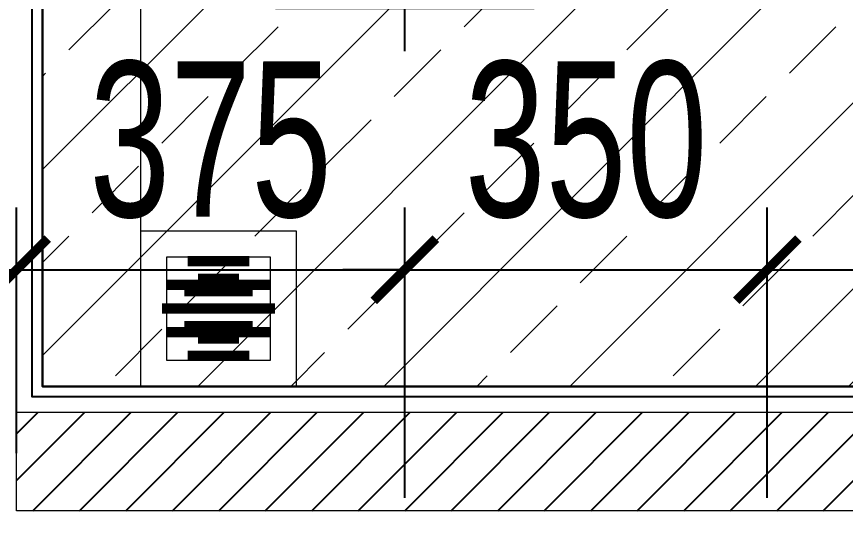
# Model space of a CAD drawing. Header units: millimetres. Extents: x -343543 to 400519, y -115663 to 104219.
# Drawn here: x -231249 to -230449, y 4349 to 4837 of the extents above; entities that cross this region are included whole.
import ezdxf

# ---------------------------------------------------------------- set-up
doc = ezdxf.new("R2010")
doc.units = ezdxf.units.MM
doc.layers.get('0').update_dxf_attribs({"color": 231, "lineweight": 0})
doc.layers.get('DefPoints').update_dxf_attribs({"color": 191})
for name, color, linetype, lineweight in [('A-CLNG', 157, 'Continuous', 25), ('A-PATT', 252, 'Continuous', 9), ('A-SYMBOLS', 10, 'Continuous', 13), ('SME-E-LTG-DIM', 55, 'Continuous', 18), ('XREF MAT BANG TUONG XAY$0$01.Xref _MB T1$0$A-FURN', 8, 'Continuous', 5), ('XREF MAT BANG TUONG XAY$0$01.Xref _MB T1$0$A-FURN @ 50', 8, 'Continuous', 5), ('XREF MAT BANG TUONG XAY$0$01.Xref _MB T1$0$A-FURN @ 75', 8, 'Continuous', 5), ('XREF MAT BANG TUONG XAY$0$01.Xref _MB T1$0$A-TEXT', 8, 'Continuous', 25), ('XREF MAT BANG TUONG XAY$0$A-WALL-INT', 8, 'Continuous', 9)]:
    doc.layers.add(name, color=color, linetype=linetype, lineweight=lineweight)
for name, color, linetype in [('INNO-GIOTHAI', 20, 'Continuous'), ('XREF MAT BANG TUONG XAY$0$A-FNSH', 8, 'Continuous'), ('XREF MAT BANG TUONG XAY$0$A-FURN', 8, 'Continuous'), ('XREF MAT BANG TUONG XAY$0$A-PATT', 8, 'Continuous')]:
    doc.layers.add(name, color=color, linetype=linetype)
doc.styles.add('SM-DIMTEXT', font='SME.shx', dxfattribs={"width": 0.7})
doc.dimstyles.new('SDIM-100', dxfattribs={"dimscale": 100, "dimtxt": 2, "dimasz": 0.6, "dimexe": 0.6, "dimexo": 0.2, "dimgap": 0.5, "dimtad": 1, "dimdec": 0, "dimzin": 12, "dimtxsty": 'SM-DIMTEXT', "dimblk": 'ARCHTICK', "dimblk1": 'ARCHTICK', "dimblk2": 'ARCHTICK', "dimcen": 0.12, "dimdle": 0.6, "dimclrd": 7, "dimclre": 8, "dimadec": 0, "dimazin": 3, "dimtfac": 2, "dimtix": 1, "dimtmove": 1, "dimatfit": 3, "dimfxl": 1, "dimtzin": 0, "dimarcsym": 1})

# ---------------------------------------------------------------- blocks, each defined once
blk = doc.blocks.new('XREF MAT BANG TUONG XAY$0$01.Xref _MB T1$0$Drain')
at = {"color": 8}
blk.add_lwpolyline([(-1.2, -1.2), (1.2, -1.2), (1.2, 1.2), (-1.2, 1.2)], close=True, dxfattribs=at)
at = {"color": 8, "const_width": 0.16}
for points in [[(0, 0.873), (0, -0.873)], [(-0.365, 0.793), (-0.365, -0.793)], [(0.365, 0.793), (0.365, -0.793)], [(-0.731, 0.478), (-0.731, -0.478)], [(0.731, 0.478), (0.731, -0.478)]]:
    blk.add_lwpolyline(points, dxfattribs=at)
blk = doc.blocks.new('*U3473')
at = {"layer": 'XREF MAT BANG TUONG XAY$0$01.Xref _MB T1$0$A-FURN @ 50', "color": 8, "xscale": 41.66666666666719, "yscale": 41.66666666666719, "zscale": 41.66666666666719, "rotation": 90}
blk.add_blockref('XREF MAT BANG TUONG XAY$0$01.Xref _MB T1$0$Drain', (-405, 1555), dxfattribs=at)
at = {"layer": 'XREF MAT BANG TUONG XAY$0$01.Xref _MB T1$0$A-FURN @ 75', "color": 8, "xscale": 62.50000000000078, "yscale": 62.50000000000078, "zscale": 62.50000000000078, "rotation": 90}
blk.add_blockref('XREF MAT BANG TUONG XAY$0$01.Xref _MB T1$0$Drain', (-405, 1555), dxfattribs=at)
blk = doc.blocks.new('*U222')
at = {"layer": 'XREF MAT BANG TUONG XAY$0$A-PATT'}
h = blk.add_hatch(dxfattribs=at)
h.set_pattern_fill('ANSI31', color=8, scale=10)
h.set_pattern_definition([(45, (36996.79, -11178.564), (-22.45064, 22.45064), [])])
h.paths.add_polyline_path([(-38.7, 47.5), (1511.3, 47.5), (1511.3, -47.5), (-38.7, -47.5)])
at = {"layer": 'XREF MAT BANG TUONG XAY$0$A-WALL-INT', "color": 8}
blk.add_lwpolyline([(-38.7, 47.5), (1511.3, 47.5), (1511.3, -47.5), (-38.7, -47.5)], close=True, dxfattribs=at)
blk = doc.blocks.new('XREF MAT BANG TUONG XAY$0$01.Xref _MB T1$0$Phong tam')
at = {"layer": 'XREF MAT BANG TUONG XAY$0$01.Xref _MB T1$0$A-FURN', "color": 8, "elevation": 0}
blk.add_lwpolyline([(-330, 2460), (-235, 2460), (-235, 1480), (-330, 1480)], close=True, dxfattribs=at)
at = {"layer": 'XREF MAT BANG TUONG XAY$0$01.Xref _MB T1$0$A-FURN', "linetype": 'Continuous'}
blk.add_blockref('*U3473', (0, 0), dxfattribs=at)
at = {"layer": 'XREF MAT BANG TUONG XAY$0$A-FURN', "color": 8, "xscale": -1, "rotation": 180}
blk.add_blockref('*U222', (-1721.3, 1407.5), dxfattribs=at)
blk = doc.blocks.new('01.Xref _MB T1')
at = {"layer": 'XREF MAT BANG TUONG XAY$0$A-FNSH', "color": 8}
for points in [[(33180.0013, 4479.99998), (31630.0013, 4480.00014), (31630.0013, 5459.99999), (32825.00096, 5459.99999), (32825.00096, 5604.99999)], [(33170.0013, 4469.99998), (31620.0013, 4470.00014), (31620.0013, 5469.99999), (32815.00096, 5469.99999), (32815.00096, 5594.99999)]]:
    blk.add_lwpolyline(points, dxfattribs=at)
at = {"layer": 'XREF MAT BANG TUONG XAY$0$01.Xref _MB T1$0$A-TEXT', "color": 8, "xscale": -1}
blk.add_blockref('XREF MAT BANG TUONG XAY$0$01.Xref _MB T1$0$Phong tam', (31395.0001, 2999.99999), dxfattribs=at)
blk = doc.blocks.new('_ArchTick')
at = {"color": 0, "linetype": 'ByBlock', "const_width": 0.15}
blk.add_lwpolyline([(-0.5, -0.5), (0.5, 0.5)], dxfattribs=at)
blk = doc.blocks.new('*D1264')
at = {"layer": 'DefPoints', "color": 0, "transparency": 16777216}
for p in [(-230874.03, 4592.52), (-231249.02, 4395.38), (-230874.03, 4352.45)]:
    blk.add_point(p, dxfattribs=at)
at = {"layer": 'SME-E-LTG-DIM', "color": 8, "lineweight": -2, "transparency": 16777216}
for p, q in [((-231249.02, 4415.38), (-231249.02, 4652.52)), ((-230874.03, 4372.45), (-230874.03, 4652.52))]:
    blk.add_line(p, q, dxfattribs=at)
at = {"layer": 'SME-E-LTG-DIM', "color": 7, "lineweight": -2, "transparency": 16777216}
blk.add_line((-231309.02, 4592.52), (-230814.03, 4592.52), dxfattribs=at)
at = {"layer": 'SME-E-LTG-DIM', "color": 7, "lineweight": -2, "transparency": 16777216, "xscale": 60, "yscale": 60, "zscale": 60, "rotation": 180}
blk.add_blockref('_ArchTick', (-231249.02, 4592.52), dxfattribs=at)
at = {"layer": 'SME-E-LTG-DIM', "color": 7, "lineweight": -2, "transparency": 16777216, "xscale": 60, "yscale": 60, "zscale": 60}
blk.add_blockref('_ArchTick', (-230874.03, 4592.52), dxfattribs=at)
at = {"layer": 'SME-E-LTG-DIM', "color": 0, "transparency": 16777216, "insert": (-231061.53, 4717.52), "char_height": 150, "attachment_point": 5, "style": 'SM-DIMTEXT'}
blk.add_mtext('375', dxfattribs=at)
blk = doc.blocks.new('*D1265')
at = {"layer": 'DefPoints', "color": 0, "transparency": 16777216}
for p in [(-230524.03, 4592.52), (-230874.03, 4352.45), (-230524.03, 4352.45)]:
    blk.add_point(p, dxfattribs=at)
at = {"layer": 'SME-E-LTG-DIM', "color": 8, "lineweight": -2, "transparency": 16777216}
for p, q in [((-230874.03, 4372.45), (-230874.03, 4652.52)), ((-230524.03, 4372.45), (-230524.03, 4652.52))]:
    blk.add_line(p, q, dxfattribs=at)
at = {"layer": 'SME-E-LTG-DIM', "color": 7, "lineweight": -2, "transparency": 16777216}
for p, q in [((-230874.03, 4592.52), (-230934.03, 4592.52)), ((-230874.03, 4592.52), (-230524.03, 4592.52)), ((-230524.03, 4592.52), (-230464.03, 4592.52))]:
    blk.add_line(p, q, dxfattribs=at)
at = {"layer": 'SME-E-LTG-DIM', "color": 7, "lineweight": -2, "transparency": 16777216, "xscale": 60, "yscale": 60, "zscale": 60}
blk.add_blockref('_ArchTick', (-230874.03, 4592.52), dxfattribs=at)
at = {"layer": 'SME-E-LTG-DIM', "color": 7, "lineweight": -2, "transparency": 16777216, "xscale": 60, "yscale": 60, "zscale": 60, "rotation": 180}
blk.add_blockref('_ArchTick', (-230524.03, 4592.52), dxfattribs=at)
at = {"layer": 'SME-E-LTG-DIM', "color": 0, "transparency": 16777216, "insert": (-230699.03, 4717.52), "char_height": 150, "attachment_point": 5, "style": 'SM-DIMTEXT'}
blk.add_mtext('350', dxfattribs=at)
blk = doc.blocks.new('*D1266')
at = {"layer": 'DefPoints', "color": 0, "transparency": 16777216}
for p in [(-229129.03, 4592.52), (-230524.03, 4352.45), (-229129.03, 4352.45)]:
    blk.add_point(p, dxfattribs=at)
at = {"layer": 'SME-E-LTG-DIM', "color": 8, "lineweight": -2, "transparency": 16777216}
for p, q in [((-230524.03, 4372.45), (-230524.03, 4652.52)), ((-229129.03, 4372.45), (-229129.03, 4652.52))]:
    blk.add_line(p, q, dxfattribs=at)
at = {"layer": 'SME-E-LTG-DIM', "color": 7, "lineweight": -2, "transparency": 16777216}
blk.add_line((-230584.03, 4592.52), (-229069.03, 4592.52), dxfattribs=at)
at = {"layer": 'SME-E-LTG-DIM', "color": 7, "lineweight": -2, "transparency": 16777216, "xscale": 60, "yscale": 60, "zscale": 60, "rotation": 180}
blk.add_blockref('_ArchTick', (-230524.03, 4592.52), dxfattribs=at)
at = {"layer": 'SME-E-LTG-DIM', "color": 7, "lineweight": -2, "transparency": 16777216, "xscale": 60, "yscale": 60, "zscale": 60}
blk.add_blockref('_ArchTick', (-229129.03, 4592.52), dxfattribs=at)
at = {"layer": 'SME-E-LTG-DIM', "color": 0, "transparency": 16777216, "insert": (-229826.53, 4717.52), "char_height": 150, "attachment_point": 5, "style": 'SM-DIMTEXT'}
blk.add_mtext('1395', dxfattribs=at)
blk = doc.blocks.new('CUA GIO HOI')
at = {"linetype": 'Continuous'}
for p, q in [((-83.33, 104.17), (-83.33, -104.17)), ((-41.67, 104.17), (-41.67, -104.17)), ((0, 104.17), (0, -104.17)), ((41.67, 104.17), (41.67, -104.17)), ((83.33, 104.17), (83.33, -104.17)), ((104.17, 83.33), (-104.17, 83.33)), ((104.17, 41.67), (-104.17, 41.67)), ((104.17, 0), (-104.17, 0)), ((104.17, -41.67), (-104.17, -41.67)), ((104.17, -83.33), (-104.17, -83.33))]:
    blk.add_line(p, q, dxfattribs=at)
at = {"flags": 128}
for points in [[(0, 166.67), (0, -166.67)], [(166.67, 0), (-166.67, 0)]]:
    blk.add_lwpolyline(points, dxfattribs=at)
for points in [[(125, 125), (-125, 125), (-125, -125), (125, -125)], [(104.17, 104.17), (-104.17, 104.17), (-104.17, -104.17), (104.17, -104.17)]]:
    blk.add_lwpolyline(points, close=True, dxfattribs=at)

msp = doc.modelspace()

# ---------------------------------------------------------------- block references
at = {"layer": 'A-SYMBOLS'}
msp.add_blockref('01.Xref _MB T1', (-262854.02, 0), dxfattribs=at)

# ---------------------------------------------------------------- next in the draw order: hatches: boundary and pattern name
at = {"layer": 'A-PATT'}
h = msp.add_hatch(dxfattribs=at)
h.set_pattern_fill('ANSI33', color=256, scale=20, double=1)
h.set_pattern_definition([(45, (-262854.02, -1e-05), (-89.80256, 89.80256), []), (45, (-262764.22, -1e-05), (-89.80256, 89.80256), [63.5, -31.75])])
h.paths.add_polyline_path([(-227039.02, 9965), (-231224.02, 9965), (-231224.02, 8980), (-230029.03, 8980), (-230029.03, 8835), (-231224.03, 8835), (-231224.03, 7855), (-230029.03, 7855), (-230029.03, 7710), (-231224.03, 7710), (-231224.03, 6730), (-230029.03, 6730), (-230029.03, 6585), (-231224.03, 6585), (-231224.03, 5605), (-230029.03, 5605), (-230029.03, 5460), (-231224.03, 5460), (-231224.03, 4480), (-229674.03, 4480), (-229674.03, 4135), (-229819.03, 4135), (-229819.03, 4335), (-231224.03, 4335), (-231224.03, 3235), (-229819.03, 3235), (-229819.03, 3435), (-229674.03, 3435), (-229674.03, 3235), (-228584.03, 3235), (-228584.03, 3435), (-228439.03, 3435), (-228439.03, 3235), (-227129.01, 3235), (-227129.01, 3425), (-227039.01, 3425), (-227039.01, 4335), (-228439.03, 4335), (-228439.03, 4135), (-228584.03, 4135), (-228584.03, 4480), (-227039.02, 4480)])

# ---------------------------------------------------------------- next in the draw order: linework, layer by layer
at = {"layer": 'A-CLNG', "color": 251}
msp.add_lwpolyline([(-230029.03, 5605), (-230029.03, 5460), (-231224.03, 5460), (-231224.03, 4480), (-229674.03, 4480)], dxfattribs=at)

# ---------------------------------------------------------------- next in the draw order: block references
at = {"layer": 'INNO-GIOTHAI', "rotation": 180}
msp.add_blockref('CUA GIO HOI', (-230874.03, 4970), dxfattribs=at)

# ---------------------------------------------------------------- next in the draw order: dimensions: what is measured, and where the dimension line sits
at = {"layer": 'SME-E-LTG-DIM'}
for base, p1, p2, picture, middle in [((-230874.03, 4592.52), (-231249.02, 4395.38), (-230874.03, 4352.45), '*D1264', (-231061.53, 4717.52)), ((-230524.03, 4592.52), (-230874.03, 4352.45), (-230524.03, 4352.45), '*D1265', (-230699.03, 4717.52)), ((-229129.03, 4592.52), (-230524.03, 4352.45), (-229129.03, 4352.45), '*D1266', (-229826.53, 4717.52))]:
    dim = msp.add_linear_dim(base=base, p1=p1, p2=p2, dimstyle='SDIM-100', override={"dimtxt": 1.5, "dimtfill": 0}, dxfattribs=at)
    dim.commit()
    dim.dimension.update_dxf_attribs({"geometry": picture, "text_midpoint": middle})

doc.saveas('drawing.dxf')
